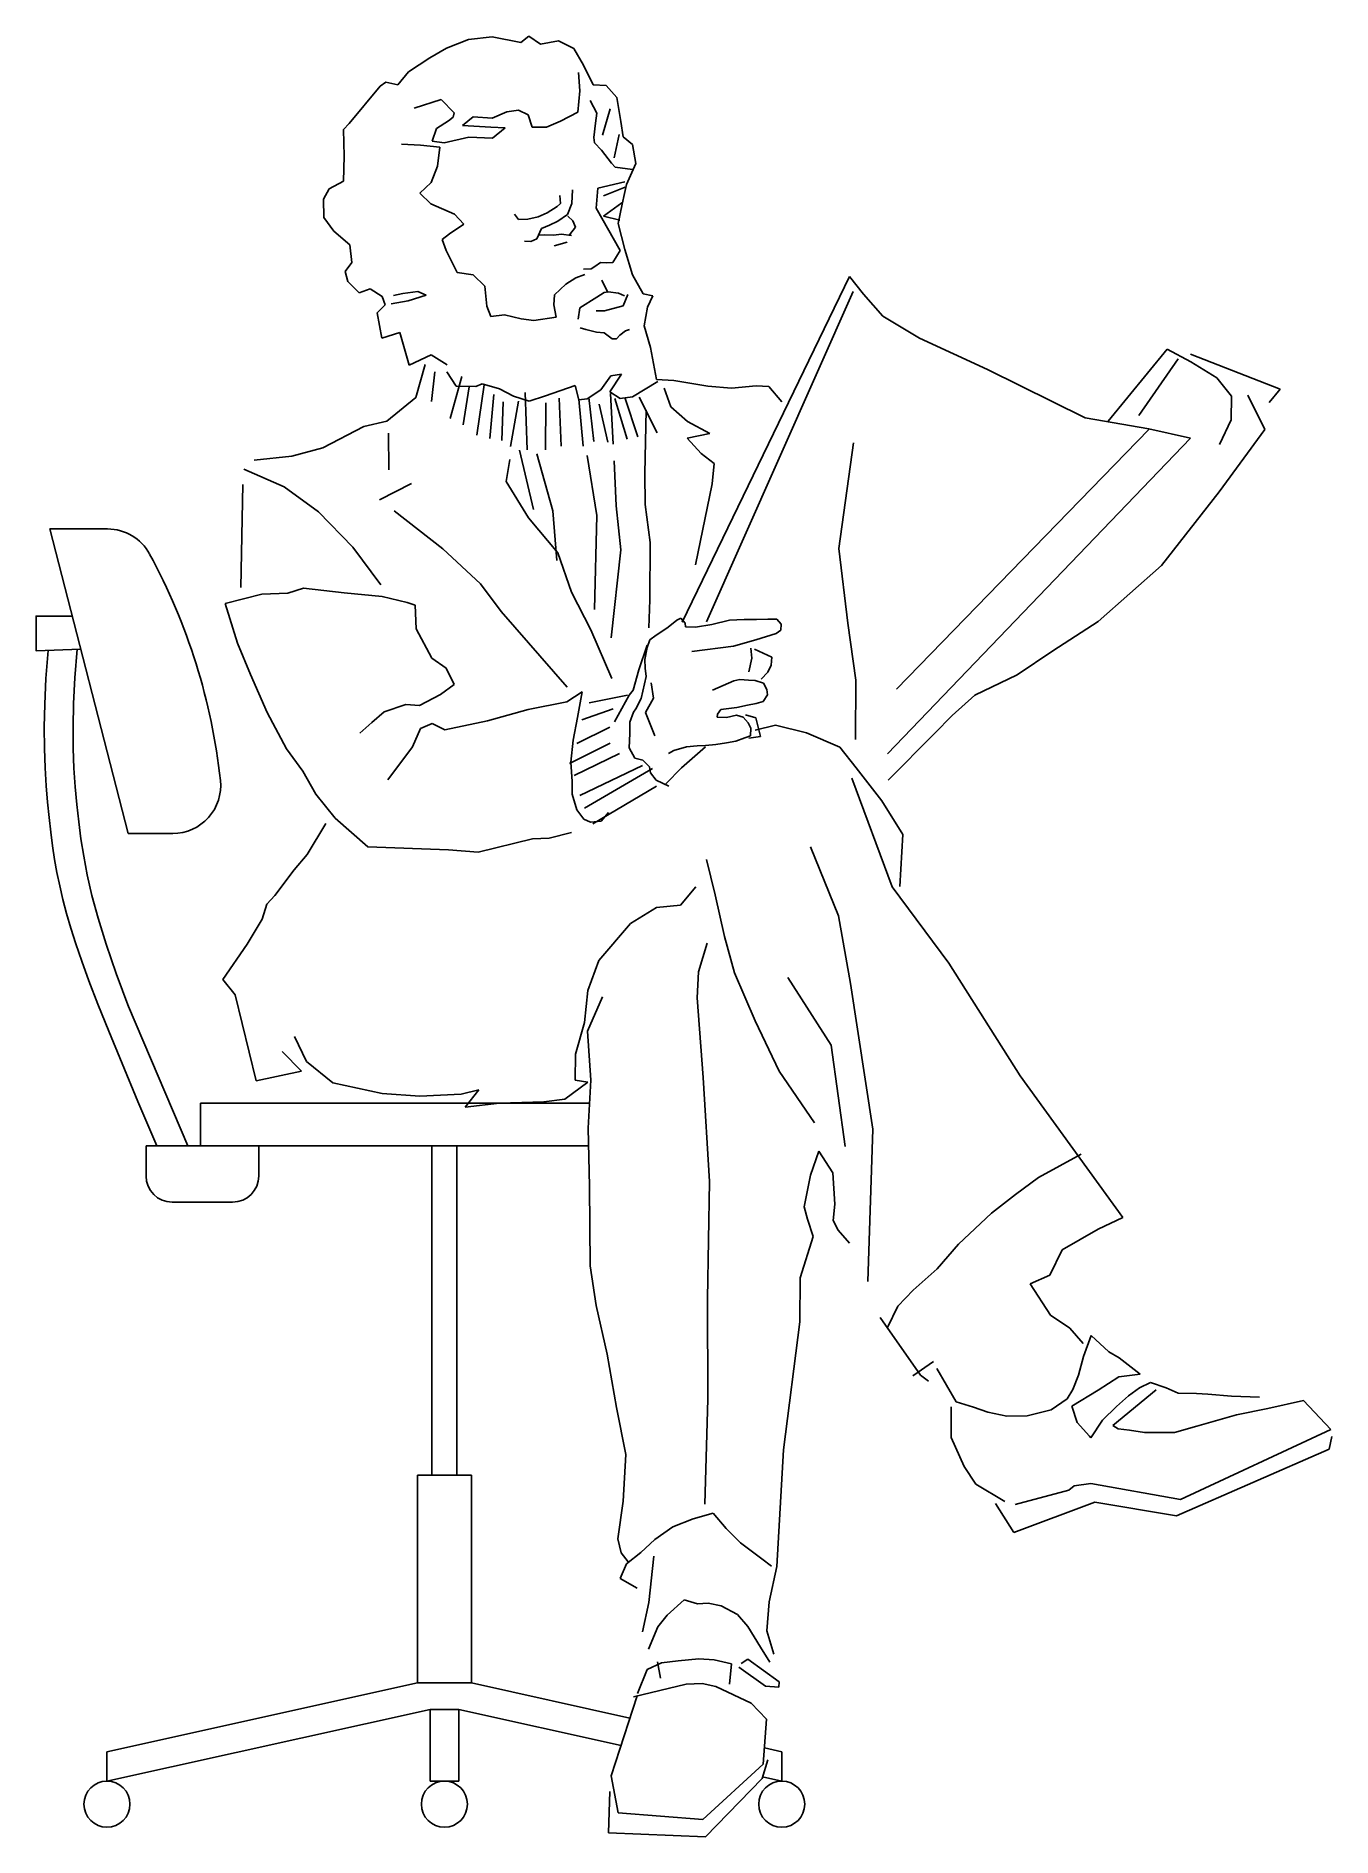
# Model space of a CAD drawing. Extents: x 71.4 to 81.3, y 72.7 to 86.4.
import ezdxf

# ---------------------------------------------------------------- set-up
doc = ezdxf.new("R2010")
doc.units = 0
doc.header["$LTSCALE"] = 7
doc.header["$MEASUREMENT"] = 0
doc.layers.get('0').update_dxf_attribs({"linetype": 'CONTINUOUS'})

msp = doc.modelspace()

# ---------------------------------------------------------------- linework, layer by layer
for p, q in [((74.68, 86.387), (74.861, 86.407)), ((74.861, 86.407), (75.08, 86.364)), ((75.08, 86.364), (75.141, 86.414)), ((75.141, 86.414), (75.23, 86.351)), ((74.385, 86.248), (74.513, 86.322)), ((74.513, 86.322), (74.68, 86.387)), ((75.23, 86.351), (75.367, 86.378)), ((75.367, 86.378), (75.485, 86.318)), ((75.485, 86.318), (75.559, 86.192)), ((74.14, 86.04), (74.222, 86.14)), ((74.222, 86.14), (74.385, 86.248)), ((75.521, 86.136), (75.532, 85.995)), ((75.559, 86.192), (75.632, 86.041)), ((73.768, 85.745), (74.006, 86.03)), ((74.006, 86.03), (74.048, 86.062)), ((74.048, 86.062), (74.14, 86.04)), ((75.532, 85.995), (75.516, 85.833)), ((75.632, 86.041), (75.732, 86.035)), ((75.732, 86.035), (75.813, 85.944)), ((74.472, 85.928), (74.265, 85.863)), ((74.571, 85.827), (74.472, 85.928)), ((75.609, 85.921), (75.662, 85.824)), ((75.704, 85.657), (75.762, 85.859)), ((75.813, 85.944), (75.845, 85.761)), ((73.724, 85.701), (73.768, 85.745)), ((74.436, 85.707), (74.527, 85.766)), ((74.527, 85.766), (74.564, 85.793)), ((74.564, 85.793), (74.571, 85.827)), ((74.715, 85.796), (74.635, 85.73)), ((74.635, 85.73), (74.851, 85.718)), ((74.86, 85.787), (74.715, 85.796)), ((74.851, 85.718), (74.961, 85.712)), ((74.974, 85.834), (74.86, 85.787)), ((75.062, 85.847), (74.974, 85.834)), ((75.136, 85.813), (75.062, 85.847)), ((75.166, 85.718), (75.136, 85.813)), ((75.276, 85.717), (75.166, 85.718)), ((75.383, 85.764), (75.276, 85.717)), ((75.516, 85.833), (75.383, 85.764)), ((75.651, 85.748), (75.639, 85.638)), ((75.662, 85.824), (75.651, 85.748)), ((75.845, 85.761), (75.861, 85.643)), ((73.731, 85.497), (73.724, 85.701)), ((74.167, 85.589), (74.312, 85.581)), ((74.312, 85.581), (74.462, 85.565)), ((74.402, 85.61), (74.436, 85.707)), ((74.494, 85.598), (74.402, 85.61)), ((74.683, 85.641), (74.494, 85.598)), ((74.863, 85.635), (74.683, 85.641)), ((74.961, 85.712), (74.863, 85.635)), ((75.639, 85.638), (75.642, 85.597)), ((75.642, 85.597), (75.697, 85.541)), ((75.794, 85.484), (75.832, 85.661)), ((75.861, 85.643), (75.933, 85.586)), ((75.933, 85.586), (75.959, 85.439)), ((73.724, 85.304), (73.731, 85.497)), ((74.462, 85.565), (74.442, 85.421)), ((75.697, 85.541), (75.773, 85.443)), ((75.773, 85.443), (75.801, 85.413)), ((73.616, 85.247), (73.724, 85.304)), ((74.442, 85.421), (74.395, 85.296)), ((75.801, 85.413), (75.933, 85.394)), ((75.959, 85.439), (75.887, 85.28)), ((73.572, 85.168), (73.616, 85.247)), ((73.575, 85.028), (73.572, 85.168)), ((74.395, 85.296), (74.309, 85.213)), ((74.309, 85.213), (74.391, 85.133)), ((75.382, 85.134), (75.379, 85.196)), ((75.476, 85.239), (75.47, 85.134)), ((75.669, 85.251), (75.655, 85.1)), ((75.875, 85.3), (75.669, 85.251)), ((75.711, 85.192), (75.878, 85.259)), ((75.871, 85.211), (75.855, 85.13)), ((75.887, 85.28), (75.871, 85.211)), ((73.651, 84.924), (73.575, 85.028)), ((74.391, 85.133), (74.573, 85.052)), ((74.573, 85.052), (74.645, 84.978)), ((75.031, 85.053), (75.063, 85.012)), ((75.133, 85.015), (75.213, 85.032)), ((75.213, 85.032), (75.28, 85.064)), ((75.28, 85.064), (75.358, 85.112)), ((75.358, 85.112), (75.382, 85.134)), ((75.436, 85.05), (75.363, 85)), ((75.47, 85.134), (75.436, 85.05)), ((75.439, 85.037), (75.477, 85.002)), ((75.655, 85.1), (75.84, 84.775)), ((75.711, 85.038), (75.853, 85.139)), ((75.711, 85.038), (75.836, 85.008)), ((75.855, 85.13), (75.823, 84.981)), ((73.773, 84.819), (73.651, 84.924)), ((74.536, 84.903), (74.48, 84.86)), ((74.645, 84.978), (74.536, 84.903)), ((75.063, 85.012), (75.133, 85.015)), ((75.238, 84.944), (75.203, 84.865)), ((75.217, 84.892), (75.259, 84.896)), ((75.298, 84.969), (75.238, 84.944)), ((75.259, 84.896), (75.333, 84.892)), ((75.363, 85), (75.298, 84.969)), ((75.333, 84.892), (75.387, 84.901)), ((75.387, 84.901), (75.468, 84.889)), ((75.499, 84.955), (75.453, 84.894)), ((75.477, 85.002), (75.499, 84.955)), ((75.823, 84.981), (75.875, 84.784)), ((73.789, 84.683), (73.773, 84.819)), ((74.48, 84.86), (74.51, 84.776)), ((74.51, 84.776), (74.562, 84.668)), ((75.156, 84.844), (75.109, 84.847)), ((75.203, 84.865), (75.156, 84.844)), ((75.335, 84.81), (75.435, 84.84)), ((75.84, 84.775), (75.783, 84.685)), ((75.875, 84.784), (75.934, 84.59)), ((73.738, 84.616), (73.789, 84.683)), ((73.757, 84.54), (73.738, 84.616)), ((74.562, 84.668), (74.594, 84.608)), ((75.617, 84.636), (75.558, 84.634)), ((75.646, 84.653), (75.617, 84.636)), ((75.689, 84.685), (75.646, 84.653)), ((75.736, 84.682), (75.689, 84.685)), ((75.783, 84.685), (75.736, 84.682)), ((73.845, 84.453), (73.757, 84.54)), ((73.929, 84.483), (73.845, 84.453)), ((74.019, 84.425), (73.929, 84.483)), ((74.594, 84.608), (74.716, 84.589)), ((74.716, 84.589), (74.804, 84.503)), ((74.804, 84.503), (74.819, 84.35)), ((75.337, 84.437), (75.423, 84.519)), ((75.423, 84.519), (75.501, 84.568)), ((75.501, 84.568), (75.568, 84.592)), ((75.698, 84.55), (75.746, 84.454)), ((75.934, 84.59), (76.014, 84.445)), ((76.313, 81.937), (77.591, 84.576)), ((77.591, 84.576), (77.699, 84.441)), ((73.981, 84.299), (74.043, 84.36)), ((74.043, 84.36), (74.019, 84.425)), ((74.09, 84.369), (74.22, 84.39)), ((74.177, 84.446), (74.106, 84.431)), ((74.294, 84.462), (74.177, 84.446)), ((74.22, 84.39), (74.357, 84.435)), ((74.357, 84.435), (74.294, 84.462)), ((74.819, 84.35), (74.85, 84.272)), ((75.333, 84.361), (75.337, 84.437)), ((75.351, 84.267), (75.333, 84.361)), ((75.53, 84.338), (75.662, 84.419)), ((75.662, 84.419), (75.716, 84.455)), ((75.716, 84.455), (75.747, 84.46)), ((75.862, 84.354), (75.72, 84.315)), ((75.747, 84.46), (75.827, 84.449)), ((75.827, 84.449), (75.873, 84.43)), ((75.897, 84.44), (75.862, 84.354)), ((76.014, 84.445), (76.088, 84.429)), ((76.048, 84.343), (76.023, 84.2)), ((76.088, 84.429), (76.048, 84.343)), ((76.499, 81.938), (77.619, 84.463)), ((77.699, 84.441), (77.846, 84.275)), ((74.017, 84.105), (73.981, 84.299)), ((74.85, 84.272), (74.955, 84.284)), ((74.955, 84.284), (75.082, 84.254)), ((75.082, 84.254), (75.179, 84.241)), ((75.179, 84.241), (75.351, 84.267)), ((75.518, 84.252), (75.53, 84.338)), ((75.72, 84.315), (75.656, 84.314)), ((77.846, 84.275), (78.128, 84.107)), ((74.154, 84.149), (74.017, 84.105)), ((74.227, 83.9), (74.154, 84.149)), ((75.533, 84.186), (75.578, 84.172)), ((75.578, 84.172), (75.659, 84.151)), ((75.659, 84.151), (75.717, 84.147)), ((75.717, 84.147), (75.778, 84.102)), ((75.778, 84.102), (75.812, 84.1)), ((75.812, 84.1), (75.837, 84.129)), ((75.837, 84.129), (75.881, 84.161)), ((75.881, 84.161), (75.91, 84.171)), ((76.023, 84.2), (76.072, 84.034)), ((78.128, 84.107), (78.646, 83.867)), ((74.395, 83.978), (74.227, 83.9)), ((74.518, 83.901), (74.395, 83.978)), ((76.072, 84.034), (76.116, 83.791)), ((80.019, 84.022), (79.568, 83.471)), ((80.103, 83.947), (79.803, 83.516)), ((80.2, 83.925), (80.019, 84.022)), ((80.198, 83.983), (80.883, 83.716)), ((74.278, 83.652), (74.35, 83.904)), ((74.422, 83.848), (74.397, 83.622)), ((74.515, 83.848), (74.586, 83.739)), ((74.63, 83.813), (74.541, 83.492)), ((75.692, 83.711), (75.768, 83.818)), ((75.85, 83.83), (75.761, 83.695)), ((75.768, 83.818), (75.85, 83.83)), ((76.116, 83.791), (76.249, 83.783)), ((78.646, 83.867), (79.394, 83.498)), ((80.398, 83.802), (80.2, 83.925)), ((80.511, 83.662), (80.398, 83.802)), ((74.586, 83.739), (74.737, 83.737)), ((74.684, 83.733), (74.639, 83.445)), ((74.737, 83.737), (74.785, 83.758)), ((74.801, 83.75), (74.744, 83.364)), ((74.785, 83.758), (74.916, 83.72)), ((74.874, 83.676), (74.843, 83.34)), ((74.916, 83.72), (75.024, 83.662)), ((75.024, 83.662), (75.144, 83.625)), ((75.113, 83.692), (75.129, 83.253)), ((75.144, 83.625), (75.269, 83.665)), ((75.269, 83.665), (75.496, 83.745)), ((75.496, 83.745), (75.524, 83.634)), ((75.588, 83.642), (75.692, 83.711)), ((75.6, 83.653), (75.639, 83.317)), ((75.761, 83.695), (75.84, 83.644)), ((75.765, 83.683), (75.785, 83.297)), ((75.84, 83.644), (75.934, 83.657)), ((75.875, 83.653), (75.974, 83.351)), ((75.934, 83.657), (76.127, 83.774)), ((75.985, 83.654), (76.121, 83.383)), ((76.176, 83.724), (76.226, 83.582)), ((76.249, 83.783), (76.51, 83.74)), ((76.51, 83.74), (76.69, 83.723)), ((76.69, 83.723), (76.878, 83.742)), ((76.878, 83.742), (76.976, 83.737)), ((76.976, 83.737), (77.074, 83.619)), ((80.508, 83.481), (80.511, 83.662)), ((80.765, 83.407), (80.635, 83.671)), ((80.883, 83.716), (80.8, 83.615)), ((74.057, 83.473), (74.278, 83.652)), ((74.945, 83.62), (74.935, 83.323)), ((75.002, 83.279), (75.062, 83.625)), ((75.271, 83.613), (75.269, 83.252)), ((75.373, 83.647), (75.387, 83.28)), ((75.524, 83.634), (75.588, 83.642)), ((75.524, 83.639), (75.556, 83.282)), ((75.679, 83.601), (75.744, 83.311)), ((75.798, 83.646), (75.892, 83.333)), ((76.038, 83.557), (76.028, 83.073)), ((76.226, 83.582), (76.354, 83.469)), ((73.567, 83.268), (73.88, 83.43)), ((73.88, 83.43), (74.057, 83.473)), ((74.069, 83.379), (74.071, 83.099)), ((76.524, 83.378), (76.352, 83.341)), ((76.354, 83.469), (76.524, 83.378)), ((77.951, 81.424), (79.879, 83.407)), ((79.394, 83.498), (79.879, 83.412)), ((79.879, 83.412), (80.197, 83.342)), ((80.418, 82.933), (80.765, 83.407)), ((80.42, 83.294), (80.508, 83.481)), ((73.331, 83.205), (73.567, 83.268)), ((75.071, 83.251), (75.178, 82.796)), ((76.352, 83.341), (76.457, 83.224)), ((77.623, 83.306), (77.511, 82.498)), ((80.197, 83.342), (77.883, 80.931)), ((73.271, 82.97), (72.962, 83.104)), ((73.042, 83.175), (73.331, 83.205)), ((74.997, 83.179), (74.969, 83.012)), ((75.202, 83.221), (75.324, 82.787)), ((75.586, 83.21), (75.66, 82.751)), ((75.794, 83.168), (75.809, 82.824)), ((76.457, 83.224), (76.557, 83.148)), ((76.557, 83.148), (76.543, 82.992)), ((72.94, 82.201), (72.955, 82.988)), ((73.533, 82.78), (73.271, 82.97)), ((73.999, 82.87), (74.245, 82.996)), ((74.969, 83.012), (75.139, 82.734)), ((76.028, 83.073), (76.031, 82.835)), ((76.543, 82.992), (76.415, 82.375)), ((76.031, 82.835), (76.068, 82.546)), ((79.977, 82.368), (80.418, 82.933)), ((73.797, 82.508), (73.533, 82.78)), ((74.484, 82.497), (74.111, 82.787)), ((75.139, 82.734), (75.364, 82.465)), ((75.324, 82.787), (75.354, 82.407)), ((75.66, 82.751), (75.642, 82.034)), ((75.809, 82.824), (75.843, 82.489)), ((72.08, 80.322), (71.481, 82.648)), ((71.481, 82.648), (71.922, 82.648)), ((74.009, 82.221), (73.797, 82.508)), ((74.772, 82.229), (74.484, 82.497)), ((75.364, 82.465), (75.468, 82.166)), ((75.843, 82.489), (75.77, 81.817)), ((76.068, 82.546), (76.066, 82.108)), ((77.511, 82.498), (77.578, 81.928)), ((79.491, 81.941), (79.977, 82.368)), ((72.821, 82.08), (73.1, 82.15)), ((73.1, 82.15), (73.299, 82.157)), ((73.299, 82.157), (73.418, 82.197)), ((73.418, 82.197), (73.73, 82.161)), ((73.73, 82.161), (74.02, 82.132)), ((74.93, 82.017), (74.772, 82.229)), ((75.468, 82.166), (75.615, 81.878)), ((72.915, 81.776), (72.821, 82.08)), ((74.02, 82.132), (74.211, 82.087)), ((74.211, 82.087), (74.273, 82.066)), ((74.273, 82.066), (74.281, 81.884)), ((75.433, 81.44), (74.93, 82.017)), ((76.066, 82.108), (76.059, 81.894)), ((74.281, 81.884), (74.401, 81.662)), ((75.615, 81.878), (75.775, 81.507)), ((76.15, 81.859), (76.206, 81.897)), ((76.206, 81.897), (76.272, 81.951)), ((76.272, 81.951), (76.303, 81.966)), ((76.303, 81.966), (76.336, 81.929)), ((76.336, 81.929), (76.339, 81.901)), ((76.339, 81.901), (76.415, 81.897)), ((76.415, 81.897), (76.54, 81.918)), ((76.54, 81.918), (76.675, 81.952)), ((76.675, 81.952), (76.787, 81.957)), ((76.787, 81.957), (76.88, 81.957)), ((76.88, 81.957), (76.967, 81.958)), ((76.967, 81.958), (77.037, 81.959)), ((77.067, 81.876), (77.031, 81.85)), ((77.037, 81.959), (77.07, 81.922)), ((77.07, 81.922), (77.067, 81.876)), ((77.578, 81.928), (77.64, 81.493)), ((79.145, 81.716), (79.491, 81.941)), ((73.013, 81.537), (72.915, 81.776)), ((76.046, 81.76), (75.982, 81.572)), ((76.028, 81.651), (76.045, 81.743)), ((76.045, 81.743), (76.065, 81.8)), ((76.065, 81.8), (76.114, 81.837)), ((76.114, 81.837), (76.15, 81.859)), ((76.705, 81.752), (76.388, 81.712)), ((76.876, 81.8), (76.705, 81.752)), ((76.838, 81.737), (76.845, 81.662)), ((76.867, 81.731), (76.997, 81.67)), ((77.031, 81.85), (76.876, 81.8)), ((74.401, 81.662), (74.509, 81.586)), ((76.029, 81.586), (76.028, 81.651)), ((76.845, 81.662), (76.822, 81.558)), ((76.994, 81.607), (76.967, 81.555)), ((76.997, 81.67), (76.994, 81.607)), ((78.873, 81.534), (79.145, 81.716)), ((73.141, 81.245), (73.013, 81.537)), ((74.571, 81.459), (74.467, 81.384)), ((74.509, 81.586), (74.571, 81.459)), ((75.982, 81.572), (75.938, 81.416)), ((76, 81.354), (76.037, 81.522)), ((76.037, 81.522), (76.029, 81.586)), ((76.076, 81.473), (76.093, 81.355)), ((76.546, 81.416), (76.707, 81.488)), ((76.707, 81.488), (76.754, 81.497)), ((76.754, 81.497), (76.819, 81.494)), ((76.819, 81.494), (76.87, 81.491)), ((76.87, 81.491), (76.934, 81.47)), ((76.967, 81.555), (76.917, 81.5)), ((76.934, 81.47), (76.96, 81.422)), ((77.64, 81.493), (77.637, 81.039)), ((78.549, 81.378), (78.873, 81.534)), ((74.467, 81.384), (74.306, 81.3)), ((75.137, 81.27), (75.432, 81.328)), ((75.432, 81.328), (75.548, 81.403)), ((75.548, 81.403), (75.513, 81.207)), ((75.601, 81.319), (75.896, 81.378)), ((75.908, 81.378), (75.796, 81.174)), ((75.938, 81.416), (75.908, 81.378)), ((75.96, 81.275), (76, 81.354)), ((76.093, 81.355), (76.033, 81.247)), ((76.878, 81.315), (76.813, 81.302)), ((76.931, 81.331), (76.878, 81.315)), ((76.964, 81.38), (76.931, 81.331)), ((76.96, 81.422), (76.964, 81.38)), ((78.377, 81.224), (78.549, 81.378)), ((73.289, 80.968), (73.141, 81.245)), ((74.035, 81.252), (73.942, 81.169)), ((74.201, 81.306), (74.035, 81.252)), ((74.306, 81.3), (74.201, 81.306)), ((74.498, 81.114), (74.824, 81.183)), ((74.824, 81.183), (75.137, 81.27)), ((75.513, 81.207), (75.48, 81.034)), ((75.547, 81.189), (75.785, 81.273)), ((75.912, 81.173), (75.94, 81.248)), ((75.94, 81.248), (75.96, 81.275)), ((76.033, 81.247), (76.105, 81.068)), ((76.582, 81.234), (76.581, 81.211)), ((76.581, 81.211), (76.651, 81.207)), ((76.608, 81.268), (76.582, 81.234)), ((76.73, 81.284), (76.608, 81.268)), ((76.651, 81.207), (76.727, 81.226)), ((76.727, 81.226), (76.779, 81.211)), ((76.813, 81.302), (76.73, 81.284)), ((76.779, 81.211), (76.817, 81.167)), ((76.797, 81.227), (76.877, 81.205)), ((76.877, 81.205), (76.911, 81.064)), ((78.241, 81.085), (78.377, 81.224)), ((73.942, 81.169), (73.85, 81.088)), ((74.252, 80.983), (74.312, 81.125)), ((74.312, 81.125), (74.403, 81.161)), ((74.403, 81.161), (74.498, 81.114)), ((75.507, 81.009), (75.759, 81.135)), ((75.908, 80.975), (75.914, 81.086)), ((75.914, 81.086), (75.912, 81.173)), ((76.793, 81.052), (76.722, 81.028)), ((76.834, 81.068), (76.793, 81.052)), ((76.817, 81.167), (76.838, 81.126)), ((76.911, 81.064), (76.822, 81.05)), ((76.838, 81.126), (76.834, 81.068)), ((77.026, 81.15), (76.872, 81.112)), ((77.262, 81.09), (77.026, 81.15)), ((77.517, 80.982), (77.262, 81.09)), ((77.887, 80.728), (78.241, 81.085)), ((73.414, 80.798), (73.289, 80.968)), ((74.063, 80.731), (74.252, 80.983)), ((75.451, 80.856), (75.763, 81.013)), ((75.48, 81.034), (75.463, 80.867)), ((75.488, 80.766), (75.835, 80.932)), ((75.95, 80.897), (75.908, 80.975)), ((76.25, 80.955), (76.209, 80.934)), ((76.346, 80.984), (76.25, 80.955)), ((76.491, 80.983), (76.307, 80.823)), ((76.428, 80.991), (76.346, 80.984)), ((76.492, 80.994), (76.428, 80.991)), ((76.569, 81.002), (76.492, 80.994)), ((76.651, 81.014), (76.569, 81.002)), ((76.722, 81.028), (76.651, 81.014)), ((77.643, 80.823), (77.517, 80.982)), ((73.514, 80.622), (73.414, 80.798)), ((75.463, 80.867), (75.473, 80.72)), ((75.53, 80.611), (76.01, 80.84)), ((75.567, 80.516), (76.085, 80.819)), ((76.012, 80.882), (75.95, 80.897)), ((76.063, 80.832), (76.012, 80.882)), ((76.072, 80.785), (76.063, 80.832)), ((76.115, 80.729), (76.072, 80.785)), ((76.307, 80.823), (76.189, 80.702)), ((77.839, 80.572), (77.643, 80.823)), ((75.473, 80.72), (75.473, 80.621)), ((75.63, 80.396), (76.118, 80.683)), ((76.211, 80.684), (76.115, 80.729)), ((77.917, 79.915), (77.609, 80.744)), ((73.662, 80.439), (73.514, 80.622)), ((75.473, 80.621), (75.508, 80.503)), ((75.508, 80.503), (75.562, 80.43)), ((77.999, 80.313), (77.839, 80.572)), ((73.447, 80.16), (73.589, 80.397)), ((73.911, 80.221), (73.662, 80.439)), ((75.562, 80.43), (75.612, 80.409)), ((75.612, 80.409), (75.694, 80.416)), ((75.694, 80.416), (75.751, 80.482)), ((72.421, 80.322), (72.08, 80.322)), ((74.527, 80.198), (73.911, 80.221)), ((75.168, 80.282), (74.754, 80.178)), ((75.297, 80.287), (75.168, 80.282)), ((75.468, 80.33), (75.297, 80.287)), ((77.294, 80.219), (77.508, 79.693)), ((77.976, 79.918), (77.999, 80.313)), ((73.347, 80.044), (73.447, 80.16)), ((74.754, 80.178), (74.527, 80.198)), ((76.5, 80.124), (76.566, 79.852)), ((73.201, 79.847), (73.347, 80.044)), ((73.139, 79.781), (73.201, 79.847)), ((76.3, 79.774), (76.418, 79.914)), ((76.566, 79.852), (76.636, 79.534)), ((78.35, 79.33), (77.917, 79.915)), ((72.988, 79.475), (73.104, 79.666)), ((73.104, 79.666), (73.139, 79.781)), ((75.917, 79.633), (76.118, 79.757)), ((76.118, 79.757), (76.3, 79.774)), ((77.508, 79.693), (77.6, 79.175)), ((75.675, 79.351), (75.917, 79.633)), ((76.636, 79.534), (76.714, 79.256)), ((72.803, 79.206), (72.988, 79.475)), ((76.505, 79.483), (76.439, 79.265)), ((75.591, 79.122), (75.675, 79.351)), ((76.439, 79.265), (76.428, 79.067)), ((76.714, 79.256), (76.872, 78.89)), ((78.896, 78.471), (78.35, 79.33)), ((72.896, 79.089), (72.803, 79.206)), ((75.566, 78.877), (75.591, 79.122)), ((77.12, 79.221), (77.452, 78.705)), ((77.6, 79.175), (77.769, 78.062)), ((73.057, 78.433), (72.896, 79.089)), ((75.59, 78.812), (75.705, 79.074)), ((76.428, 79.067), (76.474, 78.458)), ((75.499, 78.636), (75.566, 78.877)), ((76.872, 78.89), (77.055, 78.507)), ((73.349, 78.771), (73.443, 78.579)), ((75.615, 78.438), (75.59, 78.812)), ((77.452, 78.705), (77.559, 77.93)), ((73.256, 78.655), (73.404, 78.506)), ((73.443, 78.579), (73.644, 78.416)), ((75.494, 78.438), (75.499, 78.636)), ((73.404, 78.506), (73.057, 78.433)), ((75.591, 78.421), (75.494, 78.438)), ((75.594, 78.071), (75.615, 78.438)), ((76.474, 78.458), (76.522, 77.663)), ((77.055, 78.507), (77.324, 78.111)), ((79.68, 77.388), (78.896, 78.471)), ((73.644, 78.416), (74.019, 78.336)), ((74.019, 78.336), (74.309, 78.315)), ((74.309, 78.315), (74.625, 78.331)), ((74.625, 78.331), (74.76, 78.364)), ((74.76, 78.364), (74.654, 78.23)), ((75.256, 78.272), (75.415, 78.291)), ((75.415, 78.291), (75.591, 78.421)), ((75.605, 78.262), (72.632, 78.262)), ((72.632, 78.262), (72.632, 77.935)), ((74.654, 78.23), (74.917, 78.261)), ((74.917, 78.261), (75.256, 78.272)), ((75.604, 77.627), (75.594, 78.071)), ((77.769, 78.062), (77.733, 76.899)), ((72.216, 77.935), (73.077, 77.935)), ((72.216, 77.705), (72.216, 77.935)), ((72.632, 77.935), (75.597, 77.935)), ((73.077, 77.935), (73.077, 77.705)), ((74.399, 77.935), (74.399, 75.42)), ((74.592, 77.935), (74.592, 75.42)), ((77.294, 77.712), (77.358, 77.895)), ((77.358, 77.895), (77.465, 77.73)), ((79.037, 77.693), (79.363, 77.873)), ((75.611, 77.02), (75.604, 77.627)), ((76.522, 77.663), (76.506, 76.766)), ((77.246, 77.47), (77.294, 77.712)), ((77.465, 77.73), (77.48, 77.491)), ((78.86, 77.563), (79.037, 77.693)), ((72.877, 77.505), (72.416, 77.505)), ((77.27, 77.375), (77.246, 77.47)), ((77.48, 77.491), (77.468, 77.364)), ((78.677, 77.422), (78.86, 77.563)), ((77.314, 77.244), (77.27, 77.375)), ((77.468, 77.364), (77.504, 77.292)), ((78.425, 77.185), (78.677, 77.422)), ((79.493, 77.299), (79.68, 77.388)), ((77.214, 76.928), (77.314, 77.244)), ((77.504, 77.292), (77.591, 77.193)), ((79.216, 77.14), (79.493, 77.299)), ((78.263, 76.996), (78.425, 77.185)), ((79.123, 76.947), (79.216, 77.14)), ((75.656, 76.715), (75.611, 77.02)), ((77.213, 76.59), (77.214, 76.928)), ((78.078, 76.832), (78.263, 76.996)), ((78.972, 76.881), (79.123, 76.947)), ((77.96, 76.711), (78.078, 76.832)), ((79.129, 76.643), (78.972, 76.881)), ((75.74, 76.343), (75.656, 76.715)), ((76.506, 76.766), (76.508, 76.001)), ((77.881, 76.547), (77.96, 76.711)), ((79.275, 76.542), (79.129, 76.643)), ((77.087, 75.613), (77.213, 76.59)), ((78.134, 76.183), (77.827, 76.625)), ((79.378, 76.426), (79.275, 76.542)), ((79.44, 76.486), (79.379, 76.326)), ((79.574, 76.361), (79.44, 76.486)), ((79.653, 76.317), (79.574, 76.361)), ((75.81, 75.936), (75.74, 76.343)), ((78.234, 76.287), (78.076, 76.179)), ((78.408, 75.98), (78.259, 76.234)), ((79.379, 76.326), (79.341, 76.183)), ((79.814, 76.191), (79.653, 76.317)), ((78.195, 76.137), (78.134, 76.183)), ((79.341, 76.183), (79.299, 76.074)), ((79.492, 76.07), (79.65, 76.17)), ((79.65, 76.17), (79.814, 76.191)), ((79.808, 76.086), (79.723, 76.026)), ((79.892, 76.128), (79.808, 76.086)), ((80.013, 76.086), (79.892, 76.128)), ((80.104, 76.046), (80.013, 76.086)), ((76.508, 76.001), (76.485, 75.198)), ((78.54, 75.938), (78.408, 75.98)), ((79.255, 76.002), (79.134, 75.92)), ((79.299, 76.074), (79.255, 76.002)), ((79.292, 75.946), (79.492, 76.07)), ((79.936, 76.072), (79.605, 75.8)), ((79.723, 76.026), (79.632, 75.945)), ((80.244, 76.043), (80.104, 76.046)), ((80.33, 76.038), (80.244, 76.043)), ((80.511, 76.023), (80.33, 76.038)), ((80.725, 76.015), (80.511, 76.023)), ((80.79, 75.93), (81.062, 75.991)), ((81.062, 75.991), (81.271, 75.769)), ((75.883, 75.577), (75.81, 75.936)), ((78.37, 75.941), (78.369, 75.708)), ((78.648, 75.901), (78.54, 75.938)), ((78.793, 75.87), (78.648, 75.901)), ((78.95, 75.872), (78.793, 75.87)), ((79.134, 75.92), (78.95, 75.872)), ((79.331, 75.822), (79.292, 75.946)), ((79.425, 75.717), (79.331, 75.822)), ((79.526, 75.839), (79.436, 75.705)), ((79.632, 75.945), (79.526, 75.839)), ((80.246, 75.793), (80.549, 75.881)), ((80.549, 75.881), (80.79, 75.93)), ((78.369, 75.708), (78.468, 75.487)), ((79.436, 75.705), (79.425, 75.717)), ((79.605, 75.8), (79.645, 75.774)), ((79.645, 75.774), (79.731, 75.764)), ((79.731, 75.764), (79.847, 75.746)), ((79.847, 75.746), (80.075, 75.745)), ((80.075, 75.745), (80.246, 75.793)), ((81.271, 75.769), (80.121, 75.234)), ((81.279, 75.715), (81.257, 75.618)), ((75.862, 75.222), (75.883, 75.577)), ((77.036, 74.723), (77.087, 75.613)), ((81.257, 75.618), (80.091, 75.108)), ((74.289, 75.42), (74.289, 73.832)), ((74.702, 75.42), (74.289, 75.42)), ((74.702, 75.42), (74.702, 73.832)), ((78.468, 75.487), (78.558, 75.352)), ((78.558, 75.352), (78.779, 75.218)), ((79.267, 75.306), (78.859, 75.195)), ((79.31, 75.339), (79.267, 75.306)), ((79.435, 75.355), (79.31, 75.339)), ((80.121, 75.234), (79.435, 75.355)), ((75.822, 74.933), (75.862, 75.222)), ((76.397, 75.086), (76.551, 75.129)), ((76.551, 75.129), (76.65, 75.013)), ((78.847, 74.981), (78.708, 75.203)), ((79.466, 75.213), (78.847, 74.981)), ((80.091, 75.108), (79.466, 75.213)), ((76.103, 74.928), (76.242, 75.025)), ((76.242, 75.025), (76.397, 75.086)), ((76.65, 75.013), (76.76, 74.902)), ((75.846, 74.826), (75.822, 74.933)), ((75.998, 74.829), (76.103, 74.928)), ((76.76, 74.902), (76.923, 74.781)), ((75.84, 74.629), (75.888, 74.742)), ((75.9, 74.758), (75.846, 74.826)), ((75.888, 74.742), (75.998, 74.829)), ((76.057, 74.446), (76.096, 74.8)), ((76.923, 74.781), (76.995, 74.725)), ((76.979, 74.452), (77.036, 74.723)), ((75.97, 74.556), (75.84, 74.629)), ((76.01, 74.222), (76.057, 74.446)), ((76.199, 74.351), (76.327, 74.466)), ((76.327, 74.466), (76.43, 74.436)), ((76.43, 74.436), (76.512, 74.443)), ((76.512, 74.443), (76.611, 74.421)), ((76.961, 74.231), (76.979, 74.452)), ((76.128, 74.262), (76.199, 74.351)), ((76.611, 74.421), (76.735, 74.356)), ((76.735, 74.356), (76.816, 74.263)), ((76.055, 74.091), (76.128, 74.262)), ((76.816, 74.263), (76.912, 74.106)), ((77.014, 74.053), (76.961, 74.231)), ((76.912, 74.106), (76.982, 73.992)), ((75.971, 73.751), (76.046, 73.934)), ((76.046, 73.934), (76.154, 73.986)), ((76.125, 73.994), (76.148, 73.87)), ((76.154, 73.986), (76.283, 74.002)), ((76.283, 74.002), (76.441, 74.016)), ((76.441, 74.016), (76.557, 74.009)), ((76.557, 74.009), (76.69, 73.978)), ((76.69, 73.978), (76.675, 73.823)), ((76.747, 73.952), (76.949, 73.807)), ((76.814, 74.013), (76.765, 73.981)), ((77.055, 73.841), (76.814, 74.013)), ((74.289, 73.832), (71.917, 73.306)), ((74.702, 73.832), (74.289, 73.832)), ((74.702, 73.832), (75.914, 73.563)), ((76.343, 73.823), (75.941, 73.725)), ((76.465, 73.828), (76.343, 73.823)), ((76.569, 73.805), (76.465, 73.828)), ((76.841, 73.678), (76.569, 73.805)), ((76.949, 73.807), (77.053, 73.801)), ((77.053, 73.801), (77.055, 73.841)), ((74.386, 73.629), (71.917, 73.082)), ((74.605, 73.629), (74.386, 73.629)), ((74.386, 73.629), (74.386, 73.082)), ((74.605, 73.629), (74.605, 73.082)), ((74.605, 73.629), (75.847, 73.354)), ((75.97, 73.735), (75.771, 73.122)), ((76.957, 73.555), (76.841, 73.678)), ((76.931, 73.213), (76.957, 73.555)), ((76.941, 73.336), (77.074, 73.306)), ((71.917, 73.082), (71.917, 73.306)), ((76.47, 72.79), (76.931, 73.213)), ((76.925, 73.102), (76.968, 73.246)), ((77.074, 73.082), (77.074, 73.306)), ((74.605, 73.082), (74.386, 73.082)), ((75.771, 73.122), (75.825, 72.839)), ((76.491, 72.656), (76.925, 73.102)), ((76.928, 73.114), (77.074, 73.082)), ((75.751, 72.686), (75.761, 73.003)), ((75.825, 72.839), (76.47, 72.79)), ((75.751, 72.686), (76.491, 72.656))]:
    msp.add_line(p, q)
for points in [[(71.652, 81.983), (71.375, 81.983), (71.375, 81.718), (71.717, 81.73)], [(71.688, 81.729), (71.672, 81.511), (71.662, 81.314), (71.658, 81.135), (71.659, 80.972), (71.665, 80.82), (71.674, 80.679), (71.687, 80.544), (71.701, 80.412), (71.718, 80.282), (71.739, 80.148), (71.766, 80.005), (71.802, 79.849), (71.849, 79.674), (71.91, 79.476), (71.988, 79.251), (72.084, 78.992)], [(71.468, 81.721), (71.451, 81.506), (71.442, 81.31), (71.438, 81.133), (71.439, 80.971), (71.444, 80.823), (71.452, 80.687), (71.462, 80.561), (71.474, 80.444), (71.487, 80.333), (71.501, 80.227), (71.517, 80.124), (71.535, 80.023), (71.556, 79.921), (71.58, 79.818), (71.608, 79.711), (71.641, 79.599), (71.678, 79.479), (71.724, 79.347), (71.779, 79.196), (71.847, 79.019), (71.931, 78.811), (72.032, 78.565), (72.153, 78.275), (72.297, 77.935)], [(72.082, 78.999), (72.535, 77.935)]]:
    msp.add_lwpolyline(points)
for centre in [(71.917, 72.906), (74.496, 72.906), (77.074, 72.906)]:
    msp.add_circle(centre, 0.176)
for centre, radius, start, end in [((71.922, 82.283), 0.365, 28.5674, 90), ((68.132, 80.219), 4.68, 6.2248, 28.5674), ((72.421, 80.687), 0.365, 270, 6.2248), ((72.416, 77.705), 0.2, 180, 270), ((72.877, 77.705), 0.2, 270, 0)]:
    msp.add_arc(centre, radius, start, end)

doc.saveas('drawing.dxf')
